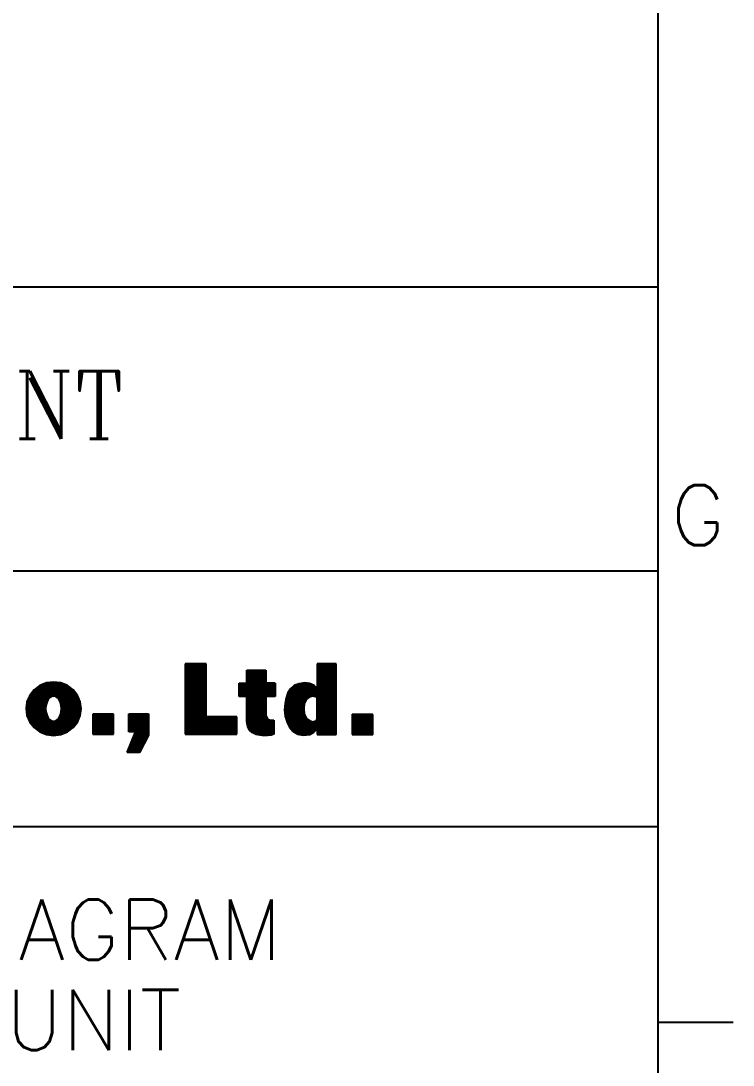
# Model space of a CAD drawing. Header units: millimetres. Extents: x 970 to 1780, y -2028 to -1450.
# Drawn here: x 1732.5 to 1779.8, y -1952.5 to -1883.1 of the extents above; entities that cross this region are included whole.
import ezdxf
from ezdxf.enums import TextEntityAlignment as Align

# ---------------------------------------------------------------- set-up
doc = ezdxf.new("R2010")
doc.units = ezdxf.units.MM
doc.header["$LTSCALE"] = 7
for name, color, linetype in [('2', 2, 'Continuous'), ('DIM', 7, 'Continuous'), ('DWGLMT', 6, 'Continuous'), ('TTBOX', 6, 'Continuous')]:
    doc.layers.add(name, color=color, linetype=linetype)
doc.styles.add('ROMANC', font='romanc', dxfattribs={"height": 1.5})
doc.styles.add('S3', font='SIMPLEX')
doc.styles.get("Standard").update_dxf_attribs({"font": 'simplex.shx'})

msp = doc.modelspace()

# ---------------------------------------------------------------- linework, layer by layer
at = {"color": 6}
msp.add_line((1774.824, -1459.665), (1774.824, -2017.665), dxfattribs=at)
at = {"color": 0, "linetype": 'Continuous'}
for p, q in [((1743.416, -1925.908), (1743.457, -1925.866)), ((1743.416, -1925.983), (1743.532, -1925.866)), ((1743.416, -1926.058), (1743.607, -1925.866)), ((1743.416, -1926.133), (1743.682, -1925.866)), ((1743.416, -1926.208), (1743.758, -1925.866)), ((1743.416, -1926.283), (1743.833, -1925.866)), ((1743.416, -1926.358), (1743.908, -1925.866)), ((1743.416, -1926.433), (1743.983, -1925.866)), ((1743.416, -1926.509), (1744.058, -1925.866)), ((1743.416, -1926.584), (1744.133, -1925.866)), ((1743.416, -1926.659), (1744.208, -1925.866)), ((1743.416, -1926.734), (1744.283, -1925.866)), ((1743.416, -1926.809), (1744.359, -1925.866)), ((1743.416, -1926.884), (1744.434, -1925.866)), ((1743.416, -1926.959), (1744.509, -1925.866)), ((1743.416, -1927.034), (1744.584, -1925.866)), ((1743.416, -1927.11), (1744.659, -1925.866)), ((1743.416, -1927.185), (1744.734, -1925.866)), ((1743.416, -1927.26), (1744.807, -1925.868)), ((1743.416, -1927.335), (1744.807, -1925.943)), ((1743.416, -1927.41), (1744.807, -1926.019)), ((1743.416, -1927.485), (1744.807, -1926.094)), ((1743.416, -1927.56), (1744.807, -1926.169)), ((1743.416, -1927.636), (1744.807, -1926.244)), ((1746.999, -1927.959), (1748.684, -1926.274)), ((1746.999, -1927.884), (1748.609, -1926.274)), ((1746.999, -1927.808), (1748.534, -1926.274)), ((1746.999, -1927.733), (1748.459, -1926.274)), ((1747.006, -1928.028), (1748.76, -1926.274)), ((1747.507, -1927.15), (1748.384, -1926.274)), ((1747.507, -1927.075), (1748.309, -1926.274)), ((1747.507, -1927), (1748.234, -1926.274)), ((1747.507, -1926.925), (1748.159, -1926.274)), ((1747.507, -1926.85), (1748.083, -1926.274)), ((1747.507, -1926.775), (1748.008, -1926.274)), ((1747.507, -1926.7), (1747.933, -1926.274)), ((1747.507, -1926.625), (1747.858, -1926.274)), ((1747.507, -1926.549), (1747.783, -1926.274)), ((1747.507, -1926.474), (1747.708, -1926.274)), ((1747.507, -1926.399), (1747.633, -1926.274)), ((1747.507, -1926.324), (1747.557, -1926.274)), ((1752.195, -1925.918), (1752.247, -1925.866)), ((1752.195, -1925.993), (1752.322, -1925.866)), ((1752.195, -1926.069), (1752.397, -1925.866)), ((1752.195, -1926.144), (1752.473, -1925.866)), ((1752.195, -1926.219), (1752.548, -1925.866)), ((1752.195, -1926.294), (1752.623, -1925.866)), ((1752.195, -1926.369), (1752.698, -1925.866)), ((1752.195, -1926.444), (1752.773, -1925.866)), ((1752.195, -1926.519), (1752.848, -1925.866)), ((1752.195, -1926.594), (1752.923, -1925.866)), ((1752.195, -1926.67), (1752.999, -1925.866)), ((1752.195, -1926.745), (1753.074, -1925.866)), ((1752.195, -1926.82), (1753.149, -1925.866)), ((1752.195, -1926.895), (1753.224, -1925.866)), ((1752.195, -1926.97), (1753.299, -1925.866)), ((1752.195, -1927.045), (1753.374, -1925.866)), ((1752.195, -1927.12), (1753.449, -1925.866)), ((1752.195, -1927.195), (1753.454, -1925.936)), ((1752.195, -1927.271), (1753.454, -1926.012)), ((1752.195, -1927.346), (1753.454, -1926.087)), ((1752.195, -1927.421), (1753.454, -1926.162)), ((1752.195, -1927.496), (1753.454, -1926.237)), ((1743.416, -1927.711), (1744.807, -1926.319)), ((1743.416, -1927.786), (1744.807, -1926.394)), ((1743.416, -1927.861), (1744.807, -1926.469)), ((1743.416, -1927.936), (1744.807, -1926.545)), ((1743.416, -1928.011), (1744.807, -1926.62)), ((1743.416, -1928.086), (1744.807, -1926.695)), ((1743.416, -1928.161), (1744.807, -1926.77)), ((1743.416, -1928.237), (1744.807, -1926.845)), ((1743.416, -1928.312), (1744.807, -1926.92)), ((1747.081, -1928.028), (1748.775, -1926.333)), ((1747.156, -1928.028), (1748.775, -1926.409)), ((1747.231, -1928.028), (1748.775, -1926.484)), ((1747.306, -1928.028), (1748.775, -1926.559)), ((1747.381, -1928.028), (1748.775, -1926.634)), ((1747.456, -1928.028), (1748.775, -1926.709)), ((1747.507, -1928.052), (1748.775, -1926.784)), ((1747.507, -1928.127), (1748.775, -1926.859)), ((1747.507, -1928.202), (1748.775, -1926.934)), ((1751.713, -1928.053), (1753.454, -1926.312)), ((1751.827, -1928.015), (1753.454, -1926.387)), ((1751.909, -1928.007), (1753.454, -1926.462)), ((1751.971, -1928.021), (1753.454, -1926.537)), ((1752.032, -1928.034), (1753.454, -1926.613)), ((1752.094, -1928.048), (1753.454, -1926.688)), ((1752.156, -1928.062), (1753.454, -1926.763)), ((1752.195, -1928.097), (1753.454, -1926.838)), ((1752.195, -1928.172), (1753.454, -1926.913)), ((1732.845, -1928.815), (1734.585, -1927.075)), ((1732.849, -1928.886), (1734.671, -1927.064)), ((1732.857, -1928.728), (1734.499, -1927.086)), ((1732.858, -1928.953), (1734.739, -1927.072)), ((1732.867, -1929.019), (1734.805, -1927.08)), ((1732.869, -1928.641), (1734.413, -1927.097)), ((1732.876, -1929.085), (1734.872, -1927.089)), ((1732.881, -1928.554), (1734.326, -1927.108)), ((1732.885, -1929.151), (1734.938, -1927.097)), ((1732.893, -1928.467), (1734.24, -1927.119)), ((1732.894, -1929.217), (1735.005, -1927.106)), ((1732.903, -1929.283), (1735.072, -1927.114)), ((1732.904, -1928.38), (1734.133, -1927.151)), ((1732.922, -1929.339), (1735.138, -1927.123)), ((1732.945, -1929.391), (1735.194, -1927.142)), ((1732.96, -1928.249), (1734.008, -1927.202)), ((1732.967, -1929.444), (1735.248, -1927.163)), ((1732.99, -1929.497), (1735.302, -1927.185)), ((1733.016, -1928.118), (1733.882, -1927.252)), ((1733.072, -1927.986), (1733.754, -1927.305)), ((1733.297, -1927.687), (1733.462, -1927.522)), ((1734.508, -1928.054), (1735.355, -1927.206)), ((1734.619, -1928.017), (1735.409, -1927.228)), ((1734.701, -1928.011), (1735.462, -1927.249)), ((1734.763, -1928.024), (1735.516, -1927.271)), ((1734.822, -1928.04), (1735.57, -1927.292)), ((1734.867, -1928.07), (1735.617, -1927.32)), ((1734.913, -1928.099), (1735.66, -1927.352)), ((1734.954, -1928.133), (1735.703, -1927.384)), ((1734.988, -1928.175), (1735.746, -1927.416)), ((1735.022, -1928.216), (1735.79, -1927.448)), ((1735.055, -1928.258), (1735.833, -1927.48)), ((1735.079, -1928.309), (1735.876, -1927.512)), ((1735.104, -1928.359), (1735.919, -1927.544)), ((1735.129, -1928.41), (1735.962, -1927.576)), ((1735.146, -1928.467), (1735.997, -1927.616)), ((1735.162, -1928.526), (1736.031, -1927.658)), ((1743.416, -1928.387), (1744.807, -1926.995)), ((1743.416, -1928.462), (1744.807, -1927.07)), ((1743.416, -1928.537), (1744.807, -1927.146)), ((1743.416, -1928.612), (1744.807, -1927.221)), ((1743.416, -1928.687), (1744.807, -1927.296)), ((1743.416, -1928.762), (1744.807, -1927.371)), ((1743.416, -1928.838), (1744.807, -1927.446)), ((1743.416, -1928.913), (1744.807, -1927.521)), ((1743.416, -1928.988), (1744.807, -1927.596)), ((1743.416, -1929.063), (1744.807, -1927.671)), ((1746.999, -1927.658), (1747.506, -1927.151)), ((1746.999, -1927.583), (1747.431, -1927.151)), ((1746.999, -1927.508), (1747.356, -1927.151)), ((1746.999, -1927.433), (1747.281, -1927.151)), ((1746.999, -1927.358), (1747.206, -1927.151)), ((1746.999, -1927.283), (1747.131, -1927.151)), ((1746.999, -1927.207), (1747.055, -1927.151)), ((1747.507, -1928.277), (1748.775, -1927.01)), ((1747.507, -1928.353), (1748.775, -1927.085)), ((1747.507, -1929.029), (1749.384, -1927.151)), ((1747.507, -1928.954), (1749.309, -1927.151)), ((1747.507, -1928.878), (1749.234, -1927.151)), ((1747.507, -1928.803), (1749.159, -1927.151)), ((1747.507, -1928.728), (1749.084, -1927.151)), ((1747.507, -1928.653), (1749.009, -1927.151)), ((1747.507, -1928.578), (1748.934, -1927.151)), ((1747.507, -1928.503), (1748.859, -1927.151)), ((1747.507, -1928.428), (1748.783, -1927.151)), ((1747.507, -1929.104), (1749.407, -1927.204)), ((1747.507, -1929.179), (1749.407, -1927.279)), ((1747.507, -1929.254), (1749.407, -1927.354)), ((1748.809, -1928.028), (1749.407, -1927.429)), ((1748.884, -1928.028), (1749.407, -1927.505)), ((1748.959, -1928.028), (1749.407, -1927.58)), ((1749.034, -1928.028), (1749.407, -1927.655)), ((1750.027, -1928.913), (1751.754, -1927.186)), ((1750.033, -1928.832), (1751.702, -1927.163)), ((1750.034, -1928.981), (1751.805, -1927.21)), ((1750.039, -1928.751), (1751.641, -1927.149)), ((1750.04, -1929.05), (1751.857, -1927.233)), ((1750.045, -1928.67), (1751.574, -1927.141)), ((1750.047, -1929.118), (1751.909, -1927.257)), ((1750.051, -1928.588), (1751.506, -1927.133)), ((1750.054, -1929.187), (1751.96, -1927.28)), ((1750.057, -1928.507), (1751.439, -1927.126)), ((1750.06, -1929.255), (1752.004, -1927.311)), ((1750.067, -1929.323), (1752.042, -1927.349)), ((1750.077, -1928.412), (1751.369, -1927.12)), ((1750.078, -1929.388), (1752.08, -1927.386)), ((1750.095, -1929.446), (1752.117, -1927.424)), ((1750.099, -1928.315), (1751.28, -1927.134)), ((1750.114, -1929.502), (1752.155, -1927.461)), ((1750.12, -1928.219), (1751.19, -1927.149)), ((1750.144, -1928.12), (1751.1, -1927.163)), ((1750.178, -1928.011), (1751.011, -1927.178)), ((1750.211, -1927.902), (1750.904, -1927.21)), ((1750.245, -1927.794), (1750.793, -1927.245)), ((1750.352, -1927.611), (1750.682, -1927.281)), ((1751.513, -1928.179), (1752.192, -1927.499)), ((1752.195, -1928.247), (1753.454, -1926.988)), ((1752.195, -1928.322), (1753.454, -1927.063)), ((1752.195, -1928.398), (1753.454, -1927.139)), ((1752.195, -1928.473), (1753.454, -1927.214)), ((1752.195, -1928.548), (1753.454, -1927.289)), ((1752.195, -1928.623), (1753.454, -1927.364)), ((1752.195, -1928.698), (1753.454, -1927.439)), ((1752.195, -1928.773), (1753.454, -1927.514)), ((1752.195, -1928.848), (1753.454, -1927.589)), ((1752.195, -1928.923), (1753.454, -1927.664)), ((1733.012, -1929.549), (1734.289, -1928.272)), ((1734.031, -1930.484), (1736.353, -1928.162)), ((1734.085, -1930.505), (1736.376, -1928.214)), ((1734.138, -1930.527), (1736.398, -1928.267)), ((1734.192, -1930.548), (1736.421, -1928.319)), ((1734.256, -1930.559), (1736.443, -1928.372)), ((1735.086, -1929.354), (1736.331, -1928.109)), ((1735.143, -1929.222), (1736.308, -1928.056)), ((1735.17, -1929.12), (1736.286, -1928.004)), ((1735.178, -1928.586), (1736.064, -1927.7)), ((1735.19, -1928.649), (1736.097, -1927.742)), ((1735.19, -1929.025), (1736.263, -1927.951)), ((1735.195, -1928.718), (1736.13, -1927.783)), ((1735.197, -1928.943), (1736.23, -1927.909)), ((1735.201, -1928.788), (1736.164, -1927.825)), ((1735.204, -1928.861), (1736.197, -1927.867)), ((1743.416, -1929.138), (1744.807, -1927.747)), ((1743.416, -1929.213), (1744.807, -1927.822)), ((1743.416, -1929.288), (1744.807, -1927.897)), ((1743.416, -1929.364), (1744.807, -1927.972)), ((1743.416, -1929.439), (1744.807, -1928.047)), ((1743.416, -1929.514), (1744.807, -1928.122)), ((1743.416, -1929.589), (1744.807, -1928.197)), ((1743.416, -1929.664), (1744.807, -1928.273)), ((1743.416, -1929.739), (1744.807, -1928.348)), ((1747.507, -1929.329), (1748.775, -1928.061)), ((1747.507, -1929.404), (1748.775, -1928.136)), ((1747.507, -1929.479), (1748.775, -1928.212)), ((1747.507, -1929.555), (1748.775, -1928.287)), ((1747.507, -1929.63), (1748.775, -1928.362)), ((1749.109, -1928.028), (1749.407, -1927.73)), ((1749.184, -1928.028), (1749.407, -1927.805)), ((1749.26, -1928.028), (1749.407, -1927.88)), ((1749.335, -1928.028), (1749.407, -1927.955)), ((1750.133, -1929.559), (1751.48, -1928.211)), ((1751.209, -1930.586), (1753.454, -1928.341)), ((1752.165, -1929.555), (1753.454, -1928.265)), ((1752.195, -1928.999), (1753.454, -1927.74)), ((1752.195, -1929.074), (1753.454, -1927.815)), ((1752.195, -1929.149), (1753.454, -1927.89)), ((1752.195, -1929.224), (1753.454, -1927.965)), ((1752.195, -1929.299), (1753.454, -1928.04)), ((1752.195, -1929.374), (1753.454, -1928.115)), ((1752.195, -1929.449), (1753.454, -1928.19)), ((1733.035, -1929.602), (1734.218, -1928.419)), ((1733.057, -1929.654), (1734.19, -1928.522)), ((1733.08, -1929.707), (1734.163, -1928.624)), ((1733.109, -1929.753), (1734.156, -1928.706)), ((1733.143, -1929.795), (1734.15, -1928.788)), ((1733.176, -1929.836), (1734.148, -1928.865)), ((1733.209, -1929.878), (1734.153, -1928.934)), ((1733.242, -1929.92), (1734.159, -1929.003)), ((1734.323, -1930.568), (1736.454, -1928.437)), ((1734.39, -1930.576), (1736.463, -1928.503)), ((1734.456, -1930.585), (1736.472, -1928.569)), ((1734.523, -1930.593), (1736.481, -1928.635)), ((1734.59, -1930.602), (1736.49, -1928.701)), ((1734.656, -1930.61), (1736.499, -1928.767)), ((1734.737, -1930.605), (1736.508, -1928.833)), ((1734.823, -1930.594), (1736.498, -1928.919)), ((1734.909, -1930.583), (1736.486, -1929.006)), ((1743.416, -1929.814), (1744.807, -1928.423)), ((1743.416, -1929.889), (1744.807, -1928.498)), ((1743.416, -1929.965), (1744.807, -1928.573)), ((1743.416, -1930.04), (1744.807, -1928.648)), ((1743.416, -1930.115), (1744.807, -1928.723)), ((1743.416, -1930.19), (1744.807, -1928.798)), ((1743.416, -1930.265), (1744.807, -1928.874)), ((1743.416, -1930.34), (1744.807, -1928.949)), ((1743.416, -1930.415), (1744.807, -1929.024)), ((1747.513, -1929.698), (1748.775, -1928.437)), ((1747.523, -1929.764), (1748.775, -1928.512)), ((1747.532, -1929.83), (1748.775, -1928.587)), ((1747.546, -1929.891), (1748.775, -1928.662)), ((1747.561, -1929.951), (1748.775, -1928.738)), ((1747.576, -1930.011), (1748.775, -1928.813)), ((1747.601, -1930.061), (1748.775, -1928.888)), ((1747.626, -1930.112), (1748.775, -1928.963)), ((1747.651, -1930.162), (1748.775, -1929.038)), ((1750.151, -1929.615), (1751.389, -1928.377)), ((1750.17, -1929.671), (1751.321, -1928.521)), ((1750.189, -1929.727), (1751.316, -1928.6)), ((1750.213, -1929.779), (1751.312, -1928.68)), ((1750.238, -1929.829), (1751.307, -1928.76)), ((1750.263, -1929.879), (1751.303, -1928.839)), ((1750.288, -1929.929), (1751.306, -1928.911)), ((1750.314, -1929.979), (1751.308, -1928.984)), ((1750.339, -1930.029), (1751.311, -1929.056)), ((1751.274, -1930.596), (1753.454, -1928.416)), ((1751.36, -1930.585), (1753.454, -1928.491)), ((1751.445, -1930.575), (1753.454, -1928.566)), ((1751.531, -1930.564), (1753.454, -1928.641)), ((1751.617, -1930.554), (1753.454, -1928.716)), ((1751.703, -1930.543), (1753.454, -1928.791)), ((1751.881, -1930.44), (1753.454, -1928.867)), ((1752.195, -1930.201), (1753.454, -1928.942)), ((1752.195, -1930.276), (1753.454, -1929.017)), ((1733.276, -1929.962), (1734.168, -1929.07)), ((1733.309, -1930.004), (1734.183, -1929.129)), ((1733.342, -1930.046), (1734.199, -1929.189)), ((1733.375, -1930.088), (1734.215, -1929.248)), ((1733.417, -1930.121), (1734.239, -1929.3)), ((1733.46, -1930.153), (1734.263, -1929.35)), ((1733.503, -1930.185), (1734.288, -1929.401)), ((1733.547, -1930.217), (1734.317, -1929.447)), ((1733.59, -1930.249), (1734.351, -1929.488)), ((1733.633, -1930.281), (1734.385, -1929.529)), ((1733.676, -1930.313), (1734.422, -1929.567)), ((1733.719, -1930.345), (1734.468, -1929.596)), ((1733.763, -1930.376), (1734.513, -1929.626)), ((1733.817, -1930.398), (1734.566, -1929.648)), ((1733.87, -1930.419), (1734.629, -1929.661)), ((1733.924, -1930.441), (1734.699, -1929.666)), ((1733.977, -1930.462), (1734.794, -1929.646)), ((1734.995, -1930.572), (1736.474, -1929.093)), ((1735.081, -1930.561), (1736.462, -1929.18)), ((1735.175, -1930.542), (1736.45, -1929.267)), ((1735.301, -1930.492), (1736.41, -1929.382)), ((1735.426, -1930.441), (1736.354, -1929.514)), ((1735.551, -1930.391), (1736.297, -1929.645)), ((1737.287, -1929.256), (1737.333, -1929.21)), ((1737.287, -1929.331), (1737.408, -1929.21)), ((1737.287, -1929.406), (1737.483, -1929.21)), ((1737.287, -1929.481), (1737.558, -1929.21)), ((1737.287, -1929.556), (1737.633, -1929.21)), ((1737.287, -1929.632), (1737.709, -1929.21)), ((1737.287, -1929.707), (1737.784, -1929.21)), ((1737.287, -1929.782), (1737.859, -1929.21)), ((1737.287, -1929.857), (1737.934, -1929.21)), ((1737.287, -1929.932), (1738.009, -1929.21)), ((1737.287, -1930.007), (1738.084, -1929.21)), ((1737.287, -1930.082), (1738.159, -1929.21)), ((1737.287, -1930.158), (1738.235, -1929.21)), ((1737.287, -1930.233), (1738.31, -1929.21)), ((1737.287, -1930.308), (1738.385, -1929.21)), ((1737.287, -1930.383), (1738.46, -1929.21)), ((1737.287, -1930.458), (1738.535, -1929.21)), ((1737.296, -1930.525), (1738.61, -1929.21)), ((1737.371, -1930.525), (1738.657, -1929.239)), ((1737.446, -1930.525), (1738.657, -1929.314)), ((1737.521, -1930.525), (1738.657, -1929.389)), ((1737.596, -1930.525), (1738.657, -1929.464)), ((1737.671, -1930.525), (1738.657, -1929.539)), ((1737.747, -1930.525), (1738.657, -1929.615)), ((1737.822, -1930.525), (1738.657, -1929.69)), ((1739.665, -1929.207), (1739.684, -1929.189)), ((1739.665, -1929.282), (1739.759, -1929.189)), ((1739.665, -1929.358), (1739.834, -1929.189)), ((1739.665, -1929.433), (1739.909, -1929.189)), ((1739.665, -1929.508), (1739.984, -1929.189)), ((1739.665, -1929.583), (1740.06, -1929.189)), ((1739.665, -1929.658), (1740.135, -1929.189)), ((1739.665, -1929.733), (1740.21, -1929.189)), ((1739.665, -1929.808), (1740.285, -1929.189)), ((1739.665, -1929.884), (1740.36, -1929.189)), ((1739.665, -1929.959), (1740.435, -1929.189)), ((1739.665, -1930.034), (1740.51, -1929.189)), ((1739.665, -1930.109), (1740.585, -1929.189)), ((1739.665, -1930.184), (1740.661, -1929.189)), ((1739.665, -1930.259), (1740.736, -1929.189)), ((1739.665, -1930.334), (1740.811, -1929.189)), ((1739.703, -1930.371), (1740.886, -1929.189)), ((1739.778, -1930.371), (1740.961, -1929.189)), ((1739.853, -1930.371), (1740.99, -1929.234)), ((1739.928, -1930.371), (1740.99, -1929.31)), ((1739.93, -1930.821), (1740.99, -1929.76)), ((1739.981, -1930.695), (1740.99, -1929.685)), ((1740.004, -1930.371), (1740.99, -1929.385)), ((1740.032, -1930.569), (1740.99, -1929.61)), ((1740.079, -1930.371), (1740.99, -1929.46)), ((1740.083, -1930.443), (1740.99, -1929.535)), ((1743.416, -1930.49), (1744.807, -1929.099)), ((1743.456, -1930.525), (1744.807, -1929.174)), ((1743.532, -1930.525), (1744.807, -1929.249)), ((1743.607, -1930.525), (1744.807, -1929.324)), ((1743.682, -1930.525), (1744.821, -1929.386)), ((1743.757, -1930.525), (1744.896, -1929.386)), ((1743.832, -1930.525), (1744.971, -1929.386)), ((1743.907, -1930.525), (1745.046, -1929.386)), ((1743.982, -1930.525), (1745.122, -1929.386)), ((1744.058, -1930.525), (1745.197, -1929.386)), ((1744.133, -1930.525), (1745.272, -1929.386)), ((1744.208, -1930.525), (1745.347, -1929.386)), ((1744.283, -1930.525), (1745.422, -1929.386)), ((1744.358, -1930.525), (1745.497, -1929.386)), ((1744.433, -1930.525), (1745.572, -1929.386)), ((1744.508, -1930.525), (1745.647, -1929.386)), ((1744.583, -1930.525), (1745.723, -1929.386)), ((1744.659, -1930.525), (1745.798, -1929.386)), ((1744.734, -1930.525), (1745.873, -1929.386)), ((1744.809, -1930.525), (1745.948, -1929.386)), ((1744.884, -1930.525), (1746.023, -1929.386)), ((1744.959, -1930.525), (1746.098, -1929.386)), ((1745.034, -1930.525), (1746.173, -1929.386)), ((1745.109, -1930.525), (1746.248, -1929.386)), ((1745.184, -1930.525), (1746.324, -1929.386)), ((1745.26, -1930.525), (1746.399, -1929.386)), ((1745.335, -1930.525), (1746.474, -1929.386)), ((1745.41, -1930.525), (1746.549, -1929.386)), ((1745.485, -1930.525), (1746.624, -1929.386)), ((1745.56, -1930.525), (1746.699, -1929.386)), ((1745.635, -1930.525), (1746.774, -1929.386)), ((1745.71, -1930.525), (1746.839, -1929.396)), ((1745.786, -1930.525), (1746.839, -1929.471)), ((1745.861, -1930.525), (1746.839, -1929.546)), ((1745.936, -1930.525), (1746.839, -1929.621)), ((1746.011, -1930.525), (1746.839, -1929.696)), ((1747.676, -1930.212), (1748.775, -1929.113)), ((1747.702, -1930.261), (1748.775, -1929.188)), ((1747.74, -1930.298), (1748.777, -1929.262)), ((1747.778, -1930.335), (1748.789, -1929.324)), ((1747.816, -1930.372), (1748.81, -1929.379)), ((1747.854, -1930.409), (1748.836, -1929.427)), ((1747.9, -1930.439), (1748.868, -1929.471)), ((1747.95, -1930.464), (1748.905, -1929.509)), ((1748, -1930.49), (1748.948, -1929.542)), ((1748.049, -1930.515), (1748.995, -1929.569)), ((1748.099, -1930.54), (1749.049, -1929.591)), ((1748.152, -1930.562), (1749.115, -1929.599)), ((1748.219, -1930.571), (1749.191, -1929.599)), ((1748.286, -1930.579), (1749.266, -1929.599)), ((1748.353, -1930.587), (1749.313, -1929.627)), ((1748.419, -1930.596), (1749.313, -1929.702)), ((1748.775, -1929.188), (1748.775, -1929.188)), ((1750.366, -1930.077), (1751.313, -1929.129)), ((1750.399, -1930.118), (1751.321, -1929.197)), ((1750.433, -1930.16), (1751.346, -1929.246)), ((1750.466, -1930.202), (1751.372, -1929.296)), ((1750.5, -1930.243), (1751.398, -1929.345)), ((1750.533, -1930.285), (1751.423, -1929.395)), ((1750.566, -1930.327), (1751.449, -1929.444)), ((1750.609, -1930.359), (1751.477, -1929.492)), ((1750.657, -1930.387), (1751.522, -1929.522)), ((1750.704, -1930.414), (1751.567, -1929.552)), ((1750.752, -1930.442), (1751.612, -1929.581)), ((1750.799, -1930.47), (1751.658, -1929.611)), ((1750.847, -1930.497), (1751.707, -1929.637)), ((1750.894, -1930.525), (1751.761, -1929.658)), ((1750.953, -1930.541), (1751.815, -1929.679)), ((1751.017, -1930.553), (1751.869, -1929.7)), ((1751.081, -1930.564), (1751.952, -1929.692)), ((1751.145, -1930.575), (1752.055, -1929.664)), ((1752.195, -1930.351), (1753.454, -1929.092)), ((1752.195, -1930.426), (1753.454, -1929.167)), ((1752.195, -1930.501), (1753.454, -1929.242)), ((1752.225, -1930.547), (1753.454, -1929.317)), ((1752.3, -1930.547), (1753.454, -1929.392)), ((1752.375, -1930.547), (1753.454, -1929.468)), ((1752.45, -1930.547), (1753.454, -1929.543)), ((1752.525, -1930.547), (1753.454, -1929.618)), ((1752.6, -1930.547), (1753.454, -1929.693)), ((1754.513, -1930.513), (1755.793, -1929.232)), ((1754.513, -1930.437), (1755.718, -1929.232)), ((1754.513, -1930.362), (1755.643, -1929.232)), ((1754.513, -1930.287), (1755.568, -1929.232)), ((1754.513, -1930.212), (1755.493, -1929.232)), ((1754.513, -1930.137), (1755.417, -1929.232)), ((1754.513, -1930.062), (1755.342, -1929.232)), ((1754.513, -1929.987), (1755.267, -1929.232)), ((1754.513, -1929.911), (1755.192, -1929.232)), ((1754.513, -1929.836), (1755.117, -1929.232)), ((1754.513, -1929.761), (1755.042, -1929.232)), ((1754.513, -1929.686), (1754.967, -1929.232)), ((1754.513, -1929.611), (1754.892, -1929.232)), ((1754.513, -1929.536), (1754.816, -1929.232)), ((1754.513, -1929.461), (1754.741, -1929.232)), ((1754.513, -1929.386), (1754.666, -1929.232)), ((1754.513, -1929.31), (1754.591, -1929.232)), ((1754.513, -1929.235), (1754.516, -1929.232)), ((1754.554, -1930.547), (1755.868, -1929.232)), ((1754.629, -1930.547), (1755.882, -1929.293)), ((1754.704, -1930.547), (1755.882, -1929.368)), ((1754.779, -1930.547), (1755.882, -1929.444)), ((1754.854, -1930.547), (1755.882, -1929.519)), ((1754.929, -1930.547), (1755.882, -1929.594)), ((1755.005, -1930.547), (1755.882, -1929.669)), ((1755.08, -1930.547), (1755.882, -1929.744)), ((1735.789, -1930.228), (1736.151, -1929.866)), ((1737.897, -1930.525), (1738.657, -1929.765)), ((1737.972, -1930.525), (1738.657, -1929.84)), ((1738.047, -1930.525), (1738.657, -1929.915)), ((1738.122, -1930.525), (1738.657, -1929.99)), ((1738.197, -1930.525), (1738.657, -1930.065)), ((1738.273, -1930.525), (1738.657, -1930.14)), ((1738.348, -1930.525), (1738.657, -1930.216)), ((1738.423, -1930.525), (1738.657, -1930.291)), ((1738.498, -1930.525), (1738.657, -1930.366)), ((1738.573, -1930.525), (1738.657, -1930.441)), ((1739.575, -1931.702), (1740.99, -1930.286)), ((1739.6, -1931.752), (1740.99, -1930.361)), ((1739.625, -1931.576), (1740.99, -1930.211)), ((1739.675, -1931.752), (1740.99, -1930.437)), ((1739.676, -1931.45), (1740.99, -1930.136)), ((1739.727, -1931.324), (1740.99, -1930.061)), ((1739.778, -1931.198), (1740.99, -1929.986)), ((1739.829, -1931.072), (1740.99, -1929.911)), ((1739.879, -1930.946), (1740.99, -1929.835)), ((1746.086, -1930.525), (1746.839, -1929.772)), ((1746.161, -1930.525), (1746.839, -1929.847)), ((1746.236, -1930.525), (1746.839, -1929.922)), ((1746.311, -1930.525), (1746.839, -1929.997)), ((1746.387, -1930.525), (1746.839, -1930.072)), ((1746.462, -1930.525), (1746.839, -1930.147)), ((1746.537, -1930.525), (1746.839, -1930.222)), ((1746.612, -1930.525), (1746.839, -1930.297)), ((1746.687, -1930.525), (1746.839, -1930.373)), ((1746.762, -1930.525), (1746.839, -1930.448)), ((1748.486, -1930.604), (1749.313, -1929.777)), ((1748.556, -1930.61), (1749.313, -1929.852)), ((1748.629, -1930.611), (1749.313, -1929.927)), ((1748.703, -1930.612), (1749.313, -1930.002)), ((1748.777, -1930.614), (1749.313, -1930.077)), ((1748.851, -1930.615), (1749.313, -1930.153)), ((1748.93, -1930.611), (1749.313, -1930.228)), ((1749.015, -1930.601), (1749.313, -1930.303)), ((1749.1, -1930.591), (1749.313, -1930.378)), ((1749.201, -1930.566), (1749.313, -1930.453)), ((1752.676, -1930.547), (1753.454, -1929.768)), ((1752.751, -1930.547), (1753.454, -1929.843)), ((1752.826, -1930.547), (1753.454, -1929.918)), ((1752.901, -1930.547), (1753.454, -1929.993)), ((1752.976, -1930.547), (1753.454, -1930.069)), ((1753.051, -1930.547), (1753.454, -1930.144)), ((1753.126, -1930.547), (1753.454, -1930.219)), ((1753.201, -1930.547), (1753.454, -1930.294)), ((1753.277, -1930.547), (1753.454, -1930.369)), ((1753.352, -1930.547), (1753.454, -1930.444)), ((1755.155, -1930.547), (1755.882, -1929.819)), ((1755.23, -1930.547), (1755.882, -1929.894)), ((1755.305, -1930.547), (1755.882, -1929.969)), ((1755.38, -1930.547), (1755.882, -1930.045)), ((1755.455, -1930.547), (1755.882, -1930.12)), ((1755.531, -1930.547), (1755.882, -1930.195)), ((1755.606, -1930.547), (1755.882, -1930.27)), ((1755.681, -1930.547), (1755.882, -1930.345)), ((1755.756, -1930.547), (1755.882, -1930.42)), ((1738.648, -1930.525), (1738.657, -1930.516)), ((1739.75, -1931.752), (1740.99, -1930.512)), ((1739.826, -1931.752), (1740.99, -1930.587)), ((1739.901, -1931.752), (1740.909, -1930.743)), ((1739.976, -1931.752), (1740.823, -1930.904)), ((1740.051, -1931.752), (1740.738, -1931.065)), ((1746.837, -1930.525), (1746.839, -1930.523)), ((1749.306, -1930.536), (1749.313, -1930.528)), ((1753.427, -1930.547), (1753.454, -1930.519)), ((1755.831, -1930.547), (1755.882, -1930.495)), ((1740.126, -1931.752), (1740.652, -1931.226)), ((1740.201, -1931.752), (1740.566, -1931.386)), ((1740.276, -1931.752), (1740.481, -1931.547)), ((1740.351, -1931.752), (1740.395, -1931.708))]:
    msp.add_line(p, q, dxfattribs=at)
at = {"linetype": 'Continuous'}
for p, q in [((1744.807, -1925.866), (1743.416, -1925.866)), ((1743.416, -1925.866), (1743.416, -1930.525)), ((1744.807, -1929.386), (1744.807, -1925.866)), ((1747.507, -1927.151), (1747.507, -1926.274)), ((1747.507, -1926.274), (1748.775, -1926.274)), ((1748.775, -1927.151), (1748.775, -1926.274)), ((1748.775, -1926.274), (1748.775, -1927.151)), ((1753.454, -1925.866), (1752.195, -1925.866)), ((1752.195, -1925.866), (1752.195, -1927.501)), ((1753.454, -1930.547), (1753.454, -1925.866)), ((1733.379, -1927.583), (1733.088, -1927.951)), ((1733.759, -1927.301), (1733.379, -1927.583)), ((1734.201, -1927.124), (1733.759, -1927.301)), ((1734.675, -1927.064), (1734.201, -1927.124)), ((1735.15, -1927.124), (1734.675, -1927.064)), ((1735.592, -1927.301), (1735.15, -1927.124)), ((1735.972, -1927.583), (1735.592, -1927.301)), ((1736.263, -1927.951), (1735.972, -1927.583)), ((1746.999, -1928.028), (1746.999, -1927.151)), ((1746.999, -1927.151), (1747.507, -1927.151)), ((1749.407, -1927.151), (1748.775, -1927.151)), ((1748.775, -1927.151), (1749.407, -1927.151)), ((1749.407, -1927.151), (1749.407, -1928.028)), ((1750.413, -1927.51), (1750.247, -1927.785)), ((1750.664, -1927.287), (1750.413, -1927.51)), ((1750.995, -1927.181), (1750.664, -1927.287)), ((1751.377, -1927.119), (1750.995, -1927.181)), ((1751.68, -1927.153), (1751.377, -1927.119)), ((1751.984, -1927.29), (1751.68, -1927.153)), ((1752.195, -1927.501), (1751.984, -1927.29)), ((1733.088, -1927.951), (1732.905, -1928.379)), ((1734.301, -1928.249), (1734.216, -1928.422)), ((1734.41, -1928.117), (1734.301, -1928.249)), ((1734.538, -1928.034), (1734.41, -1928.117)), ((1734.675, -1928.006), (1734.538, -1928.034)), ((1734.813, -1928.034), (1734.675, -1928.006)), ((1734.94, -1928.117), (1734.813, -1928.034)), ((1735.05, -1928.249), (1734.94, -1928.117)), ((1735.134, -1928.422), (1735.05, -1928.249)), ((1736.446, -1928.379), (1736.263, -1927.951)), ((1747.507, -1928.028), (1746.999, -1928.028)), ((1747.507, -1929.654), (1747.507, -1928.028)), ((1749.407, -1928.028), (1748.775, -1928.028)), ((1748.775, -1928.028), (1748.775, -1929.242)), ((1750.137, -1928.142), (1750.058, -1928.5)), ((1750.247, -1927.785), (1750.137, -1928.142)), ((1751.488, -1928.197), (1751.322, -1928.5)), ((1751.653, -1928.074), (1751.488, -1928.197)), ((1751.873, -1927.999), (1751.653, -1928.074)), ((1752.195, -1928.07), (1751.873, -1927.999)), ((1752.195, -1929.513), (1752.195, -1928.07)), ((1732.905, -1928.379), (1732.842, -1928.838)), ((1732.842, -1928.838), (1732.905, -1929.297)), ((1734.163, -1928.623), (1734.145, -1928.838)), ((1734.145, -1928.838), (1734.163, -1929.053)), ((1734.216, -1928.422), (1734.163, -1928.623)), ((1734.163, -1929.053), (1734.216, -1929.254)), ((1735.187, -1928.623), (1735.134, -1928.422)), ((1735.134, -1929.254), (1735.187, -1929.053)), ((1735.205, -1928.838), (1735.187, -1928.623)), ((1735.187, -1929.053), (1735.205, -1928.838)), ((1736.509, -1928.838), (1736.446, -1928.379)), ((1736.446, -1929.297), (1736.509, -1928.838)), ((1750.058, -1928.5), (1750.027, -1928.912)), ((1750.027, -1928.912), (1750.069, -1929.345)), ((1751.322, -1928.5), (1751.303, -1928.83)), ((1751.303, -1928.83), (1751.316, -1929.187)), ((1732.905, -1929.297), (1733.088, -1929.725)), ((1733.088, -1929.725), (1733.379, -1930.093)), ((1734.216, -1929.254), (1734.301, -1929.427)), ((1734.301, -1929.427), (1734.41, -1929.559)), ((1734.41, -1929.559), (1734.538, -1929.642)), ((1734.538, -1929.642), (1734.675, -1929.67)), ((1734.675, -1929.67), (1734.813, -1929.642)), ((1734.813, -1929.642), (1734.94, -1929.559)), ((1734.94, -1929.559), (1735.05, -1929.427)), ((1735.05, -1929.427), (1735.134, -1929.254)), ((1735.972, -1930.093), (1736.263, -1929.725)), ((1736.263, -1929.725), (1736.446, -1929.297)), ((1738.657, -1929.21), (1737.287, -1929.21)), ((1737.287, -1929.21), (1737.287, -1930.525)), ((1738.657, -1930.525), (1738.657, -1929.21)), ((1739.665, -1929.189), (1740.99, -1929.189)), ((1739.665, -1930.371), (1739.665, -1929.189)), ((1740.99, -1929.189), (1740.99, -1930.591)), ((1746.839, -1929.386), (1744.807, -1929.386)), ((1746.839, -1930.525), (1746.839, -1929.386)), ((1747.535, -1929.846), (1747.507, -1929.654)), ((1749.078, -1929.599), (1749.313, -1929.599)), ((1749.313, -1929.599), (1749.313, -1930.533)), ((1750.069, -1929.345), (1750.082, -1929.407)), ((1750.082, -1929.407), (1750.192, -1929.736)), ((1750.192, -1929.736), (1750.357, -1930.066)), ((1751.316, -1929.187), (1751.473, -1929.489)), ((1751.473, -1929.489), (1751.68, -1929.627)), ((1751.68, -1929.627), (1751.891, -1929.709)), ((1751.891, -1929.709), (1752.094, -1929.654)), ((1752.094, -1929.654), (1752.195, -1929.513)), ((1755.882, -1929.232), (1754.513, -1929.232)), ((1754.513, -1929.232), (1754.513, -1930.547)), ((1755.882, -1930.547), (1755.882, -1929.232)), ((1733.379, -1930.093), (1733.759, -1930.375)), ((1733.759, -1930.375), (1734.201, -1930.552)), ((1735.15, -1930.552), (1735.592, -1930.375)), ((1735.592, -1930.375), (1735.972, -1930.093)), ((1739.555, -1931.752), (1740.085, -1930.437)), ((1740.085, -1930.371), (1739.665, -1930.371)), ((1740.085, -1930.437), (1740.085, -1930.371)), ((1747.576, -1930.011), (1747.535, -1929.846)), ((1747.7, -1930.259), (1747.576, -1930.011)), ((1747.869, -1930.424), (1747.7, -1930.259)), ((1748.141, -1930.561), (1747.869, -1930.424)), ((1750.357, -1930.066), (1750.578, -1930.341)), ((1750.578, -1930.341), (1750.909, -1930.533)), ((1751.708, -1930.541), (1751.956, -1930.396)), ((1751.956, -1930.396), (1752.195, -1930.184)), ((1752.195, -1930.184), (1752.195, -1930.547)), ((1734.201, -1930.552), (1734.675, -1930.612)), ((1734.675, -1930.612), (1735.15, -1930.552)), ((1737.287, -1930.525), (1738.657, -1930.525)), ((1740.99, -1930.591), (1740.372, -1931.752)), ((1743.416, -1930.525), (1746.839, -1930.525)), ((1748.527, -1930.609), (1748.141, -1930.561)), ((1748.892, -1930.616), (1748.527, -1930.609)), ((1749.12, -1930.588), (1748.892, -1930.616)), ((1749.313, -1930.533), (1749.12, -1930.588)), ((1750.909, -1930.533), (1751.267, -1930.597)), ((1751.267, -1930.597), (1751.701, -1930.543)), ((1751.701, -1930.543), (1751.708, -1930.541)), ((1752.195, -1930.547), (1753.454, -1930.547)), ((1754.513, -1930.547), (1755.882, -1930.547)), ((1740.372, -1931.752), (1739.555, -1931.752))]:
    msp.add_line(p, q, dxfattribs=at)
msp.add_arc((1749.17, -1929.214), 0.396, 184.01307, 256.62081, dxfattribs=at)
at = {"layer": 'DIM', "color": 7}
msp.add_line((1774.824, -1949.665), (1779.824, -1949.665), dxfattribs=at)
at = {"layer": 'DWGLMT', "color": 6}
msp.add_line((1639.824, -1900.807), (1774.824, -1900.807), dxfattribs=at)
at = {"layer": 'DWGLMT'}
msp.add_line((1639.824, -1919.665), (1774.824, -1919.665), dxfattribs=at)
at = {"layer": 'TTBOX'}
msp.add_line((1639.824, -1936.665), (1774.824, -1936.665), dxfattribs=at)

# ---------------------------------------------------------------- texts
at = {"layer": '2'}
for s, p in [('PIPING & INSTRUMENT DIAGRAM', (1707.324, -1943.522)), ('VACUUM DISTILLATION UNIT', (1707.324, -1949.522))]:
    msp.add_text(s, height=4, dxfattribs=at).set_placement(p, align=Align.MIDDLE)
at = {"layer": 'DIM', "color": 2, "style": 'S3'}
msp.add_text('G', height=4, dxfattribs=at).set_placement((1777.489, -1915.979), align=Align.MIDDLE)
at = {"layer": 'DWGLMT', "color": 2, "style": 'ROMANC', "width": 0.9}
msp.add_text('LUBE BASE OIL PLANT', height=4.5, dxfattribs=at).set_placement((1707.324, -1908.665), align=Align.MIDDLE)

doc.saveas('drawing.dxf')
